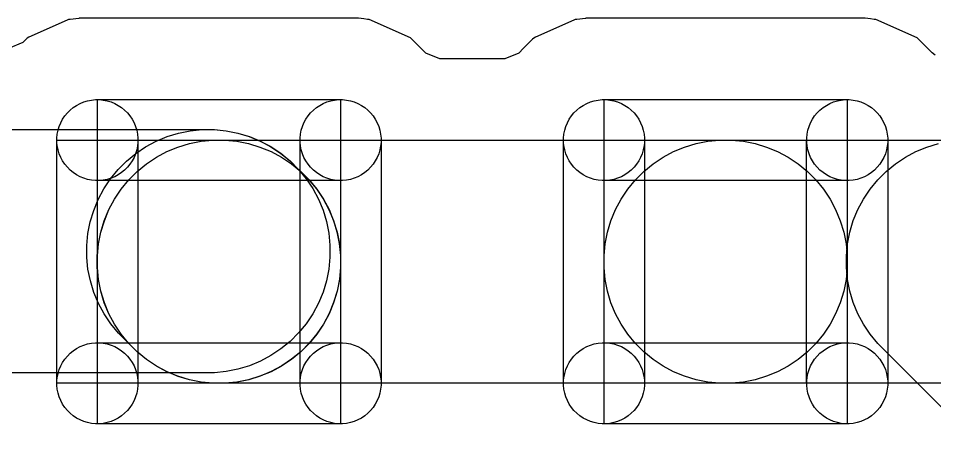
# Model space of a CAD drawing. Extents: x 124579 to 173950, y -108350 to -87650.
# Drawn here: x 142386 to 144647, y -95053 to -94028 of the extents above; entities that cross this region are included whole.
import ezdxf

# ---------------------------------------------------------------- set-up
doc = ezdxf.new("R2010")
doc.units = 0
doc.layers.add('L2D0_Cu1', color=1, linetype='CONTINUOUS')

msp = doc.modelspace()

# ---------------------------------------------------------------- linework, layer by layer
at = {"layer": 'L2D0_Cu1'}
for points in [[(144648.37, -94119.33), (144640.417, -94112.899), (144603.813, -94076.359), (144501.427, -94031.094), (144497.771, -94030.668), (144497.768, -94030.667), (144488.376, -94029.572), (144475.746, -94028.1), (143786.454, -94028.1), (143785.029, -94028.27), (143785.022, -94028.27), (143763.9, -94030.784), (143763.899, -94030.784), (143760.254, -94031.218), (143756.899, -94032.708), (143756.896, -94032.709), (143662.082, -94074.824), (143662.081, -94074.825), (143657.947, -94076.661), (143654.753, -94079.861), (143654.751, -94079.862), (143631.819, -94102.835), (143621.775, -94112.897), (143620.955, -94113.718), (143586.276, -94128.1), (143425.915, -94128.1), (143391.297, -94113.778), (143390.818, -94113.3), (143353.813, -94076.359), (143251.427, -94031.094), (143247.771, -94030.668), (143247.768, -94030.667), (143238.376, -94029.572), (143225.746, -94028.1), (142536.454, -94028.1), (142535.029, -94028.27), (142535.022, -94028.27), (142513.9, -94030.784), (142513.899, -94030.784), (142510.254, -94031.218), (142506.899, -94032.708), (142506.896, -94032.709), (142412.082, -94074.824), (142412.081, -94074.825), (142407.947, -94076.661), (142396.808, -94087.82), (142362.131, -94102.2)], [(140982.262, -94302.7), (142869.738, -94302.7), (142899.072, -94305.589), (142927.982, -94311.34), (142956.189, -94319.896), (142983.421, -94331.176), (143009.417, -94345.071), (143033.925, -94361.447), (143056.711, -94380.147), (143077.553, -94400.989), (143096.253, -94423.775), (143112.629, -94448.283), (143126.524, -94474.279), (143137.804, -94501.511), (143146.36, -94529.718), (143152.111, -94558.628), (143155, -94587.962), (143155, -94617.438), (143152.111, -94646.772), (143146.36, -94675.682), (143137.804, -94703.889), (143126.524, -94731.121), (143112.629, -94757.117), (143096.253, -94781.625), (143077.553, -94804.411), (143056.711, -94825.253), (143033.925, -94843.953), (143009.417, -94860.329), (142983.421, -94874.224), (142956.189, -94885.504), (142927.982, -94894.06), (142899.072, -94899.811), (142869.738, -94902.7), (140982.262, -94902.7)], [(144743.738, -94928.6), (144116.362, -94928.6), (144087.028, -94925.711), (144058.118, -94919.96), (144029.911, -94911.404), (144002.679, -94900.124), (143976.683, -94886.229), (143952.175, -94869.853), (143929.389, -94851.153), (143908.547, -94830.311), (143889.847, -94807.525), (143873.471, -94783.017), (143859.576, -94757.021), (143848.296, -94729.789), (143839.74, -94701.582), (143833.989, -94672.672), (143831.1, -94643.338), (143831.1, -94613.862), (143833.989, -94584.528), (143839.74, -94555.618), (143848.296, -94527.411), (143859.576, -94500.179), (143873.471, -94474.183), (143889.847, -94449.675), (143908.547, -94426.889), (143929.389, -94406.047), (143952.175, -94387.347), (143976.683, -94370.971), (144002.679, -94357.076), (144029.911, -94345.796), (144058.118, -94337.24), (144087.028, -94331.489), (144116.362, -94328.6), (144743.738, -94328.6)], [(145198.223, -95522.493), (144506.386, -94830.244), (144487.694, -94807.453), (144471.325, -94782.94), (144457.438, -94756.94), (144446.166, -94729.705), (144437.618, -94701.495), (144431.876, -94672.584), (144428.996, -94643.249), (144429.004, -94613.773), (144431.902, -94584.439), (144437.661, -94555.531), (144446.226, -94527.327), (144457.514, -94500.098), (144471.417, -94474.106), (144487.8, -94449.603), (144506.507, -94426.823), (144527.356, -94405.986), (144550.147, -94387.294), (144574.66, -94370.925), (144600.66, -94357.038), (144627.895, -94345.766), (144656.105, -94337.218)]]:
    msp.add_lwpolyline(points, dxfattribs=at)
for points in [[(142576.193, -94428.48), (142566.427, -94427.518), (142556.802, -94425.603), (142547.411, -94422.754), (142538.344, -94418.999), (142529.69, -94414.373), (142521.53, -94408.921), (142513.944, -94402.695), (142507.005, -94395.756), (142500.779, -94388.17), (142495.327, -94380.01), (142490.701, -94371.356), (142486.946, -94362.289), (142484.097, -94352.898), (142482.182, -94343.273), (142481.22, -94333.507), (142481.22, -94323.693), (142482.182, -94313.927), (142484.097, -94304.302), (142486.946, -94294.911), (142490.701, -94285.844), (142495.327, -94277.19), (142500.779, -94269.03), (142507.005, -94261.444), (142513.944, -94254.505), (142521.53, -94248.279), (142529.69, -94242.827), (142538.344, -94238.201), (142547.411, -94234.446), (142556.802, -94231.597), (142566.427, -94229.682), (142576.193, -94228.72), (142586.007, -94228.72), (142595.773, -94229.682), (142605.398, -94231.597), (142614.789, -94234.446), (142623.856, -94238.201), (142632.51, -94242.827), (142640.67, -94248.279), (142648.256, -94254.505), (142655.195, -94261.444), (142661.421, -94269.03), (142666.873, -94277.19), (142671.499, -94285.844), (142675.254, -94294.911), (142678.103, -94304.302), (142680.018, -94313.927), (142680.98, -94323.693), (142680.98, -94333.507), (142680.018, -94343.273), (142678.103, -94352.898), (142675.254, -94362.289), (142671.499, -94371.356), (142666.873, -94380.01), (142661.421, -94388.17), (142655.195, -94395.756), (142648.256, -94402.695), (142640.67, -94408.921), (142632.51, -94414.373), (142623.856, -94418.999), (142614.789, -94422.754), (142605.398, -94425.603), (142595.773, -94427.518), (142586.007, -94428.48)], [(142581.1, -94428.6), (142581.1, -94228.6), (143181.1, -94228.6), (143181.1, -94428.6)], [(143176.193, -94428.48), (143166.427, -94427.518), (143156.802, -94425.603), (143147.411, -94422.754), (143138.344, -94418.999), (143129.69, -94414.373), (143121.53, -94408.921), (143113.944, -94402.695), (143107.005, -94395.756), (143100.779, -94388.17), (143095.327, -94380.01), (143090.701, -94371.356), (143086.946, -94362.289), (143084.097, -94352.898), (143082.182, -94343.273), (143081.22, -94333.507), (143081.22, -94323.693), (143082.182, -94313.927), (143084.097, -94304.302), (143086.946, -94294.911), (143090.701, -94285.844), (143095.327, -94277.19), (143100.779, -94269.03), (143107.005, -94261.444), (143113.944, -94254.505), (143121.53, -94248.279), (143129.69, -94242.827), (143138.344, -94238.201), (143147.411, -94234.446), (143156.802, -94231.597), (143166.427, -94229.682), (143176.193, -94228.72), (143186.007, -94228.72), (143195.773, -94229.682), (143205.398, -94231.597), (143214.789, -94234.446), (143223.856, -94238.201), (143232.51, -94242.827), (143240.67, -94248.279), (143248.256, -94254.505), (143255.195, -94261.444), (143261.421, -94269.03), (143266.873, -94277.19), (143271.499, -94285.844), (143275.254, -94294.911), (143278.103, -94304.302), (143280.018, -94313.927), (143280.98, -94323.693), (143280.98, -94333.507), (143280.018, -94343.273), (143278.103, -94352.898), (143275.254, -94362.289), (143271.499, -94371.356), (143266.873, -94380.01), (143261.421, -94388.17), (143255.195, -94395.756), (143248.256, -94402.695), (143240.67, -94408.921), (143232.51, -94414.373), (143223.856, -94418.999), (143214.789, -94422.754), (143205.398, -94425.603), (143195.773, -94427.518), (143186.007, -94428.48)], [(143826.193, -94428.48), (143816.427, -94427.518), (143806.802, -94425.603), (143797.411, -94422.754), (143788.344, -94418.999), (143779.69, -94414.373), (143771.53, -94408.921), (143763.944, -94402.695), (143757.005, -94395.756), (143750.779, -94388.17), (143745.327, -94380.01), (143740.701, -94371.356), (143736.946, -94362.289), (143734.097, -94352.898), (143732.182, -94343.273), (143731.22, -94333.507), (143731.22, -94323.693), (143732.182, -94313.927), (143734.097, -94304.302), (143736.946, -94294.911), (143740.701, -94285.844), (143745.327, -94277.19), (143750.779, -94269.03), (143757.005, -94261.444), (143763.944, -94254.505), (143771.53, -94248.279), (143779.69, -94242.827), (143788.344, -94238.201), (143797.411, -94234.446), (143806.802, -94231.597), (143816.427, -94229.682), (143826.193, -94228.72), (143836.007, -94228.72), (143845.773, -94229.682), (143855.398, -94231.597), (143864.789, -94234.446), (143873.856, -94238.201), (143882.51, -94242.827), (143890.67, -94248.279), (143898.256, -94254.505), (143905.195, -94261.444), (143911.421, -94269.03), (143916.873, -94277.19), (143921.499, -94285.844), (143925.254, -94294.911), (143928.103, -94304.302), (143930.018, -94313.927), (143930.98, -94323.693), (143930.98, -94333.507), (143930.018, -94343.273), (143928.103, -94352.898), (143925.254, -94362.289), (143921.499, -94371.356), (143916.873, -94380.01), (143911.421, -94388.17), (143905.195, -94395.756), (143898.256, -94402.695), (143890.67, -94408.921), (143882.51, -94414.373), (143873.856, -94418.999), (143864.789, -94422.754), (143855.398, -94425.603), (143845.773, -94427.518), (143836.007, -94428.48)], [(143831.1, -94428.6), (143831.1, -94228.6), (144431.1, -94228.6), (144431.1, -94428.6)], [(144426.193, -94428.48), (144416.427, -94427.518), (144406.802, -94425.603), (144397.411, -94422.754), (144388.344, -94418.999), (144379.69, -94414.373), (144371.53, -94408.921), (144363.944, -94402.695), (144357.005, -94395.756), (144350.779, -94388.17), (144345.327, -94380.01), (144340.701, -94371.356), (144336.946, -94362.289), (144334.097, -94352.898), (144332.182, -94343.273), (144331.22, -94333.507), (144331.22, -94323.693), (144332.182, -94313.927), (144334.097, -94304.302), (144336.946, -94294.911), (144340.701, -94285.844), (144345.327, -94277.19), (144350.779, -94269.03), (144357.005, -94261.444), (144363.944, -94254.505), (144371.53, -94248.279), (144379.69, -94242.827), (144388.344, -94238.201), (144397.411, -94234.446), (144406.802, -94231.597), (144416.427, -94229.682), (144426.193, -94228.72), (144436.007, -94228.72), (144445.773, -94229.682), (144455.398, -94231.597), (144464.789, -94234.446), (144473.856, -94238.201), (144482.51, -94242.827), (144490.67, -94248.279), (144498.256, -94254.505), (144505.195, -94261.444), (144511.421, -94269.03), (144516.873, -94277.19), (144521.499, -94285.844), (144525.254, -94294.911), (144528.103, -94304.302), (144530.018, -94313.927), (144530.98, -94323.693), (144530.98, -94333.507), (144530.018, -94343.273), (144528.103, -94352.898), (144525.254, -94362.289), (144521.499, -94371.356), (144516.873, -94380.01), (144511.421, -94388.17), (144505.195, -94395.756), (144498.256, -94402.695), (144490.67, -94408.921), (144482.51, -94414.373), (144473.856, -94418.999), (144464.789, -94422.754), (144455.398, -94425.603), (144445.773, -94427.518), (144436.007, -94428.48)], [(142866.84, -94928.628), (142837.5, -94925.795), (142808.58, -94920.1), (142780.356, -94911.598), (142753.102, -94900.371), (142727.08, -94886.526), (142702.54, -94870.197), (142679.719, -94851.542), (142632.836, -94804.839), (142614.092, -94782.09), (142597.669, -94757.613), (142583.724, -94731.644), (142572.392, -94704.434), (142563.781, -94676.243), (142557.975, -94647.345), (142555.029, -94618.016), (142554.972, -94588.54), (142557.805, -94559.2), (142563.5, -94530.28), (142572.002, -94502.056), (142583.229, -94474.802), (142597.074, -94448.78), (142613.403, -94424.24), (142632.058, -94401.419), (142652.861, -94380.536), (142675.61, -94361.792), (142700.087, -94345.369), (142726.056, -94331.424), (142753.266, -94320.092), (142781.457, -94311.481), (142810.355, -94305.675), (142839.684, -94302.729), (142869.16, -94302.672), (142898.5, -94305.505), (142927.42, -94311.2), (142955.644, -94319.702), (142982.898, -94330.929), (143008.92, -94344.774), (143033.46, -94361.103), (143056.281, -94379.758), (143103.164, -94426.461), (143121.908, -94449.21), (143138.331, -94473.687), (143152.276, -94499.656), (143163.608, -94526.866), (143172.219, -94555.057), (143178.025, -94583.955), (143180.971, -94613.284), (143181.028, -94642.76), (143178.195, -94672.1), (143172.5, -94701.02), (143163.998, -94729.244), (143152.771, -94756.498), (143138.926, -94782.52), (143122.597, -94807.06), (143103.942, -94829.881), (143083.139, -94850.764), (143060.39, -94869.508), (143035.913, -94885.931), (143009.944, -94899.876), (142982.734, -94911.208), (142954.543, -94919.819), (142925.645, -94925.625), (142896.316, -94928.571)], [(142481.1, -94928.6), (142481.1, -94328.6), (142681.1, -94328.6), (142681.1, -94928.6)], [(142866.262, -94928.6), (142836.928, -94925.711), (142808.018, -94919.96), (142779.811, -94911.404), (142752.579, -94900.124), (142726.583, -94886.229), (142702.075, -94869.853), (142679.289, -94851.153), (142658.447, -94830.311), (142639.747, -94807.525), (142623.371, -94783.017), (142609.476, -94757.021), (142598.196, -94729.789), (142589.64, -94701.582), (142583.889, -94672.672), (142581, -94643.338), (142581, -94613.862), (142583.889, -94584.528), (142589.64, -94555.618), (142598.196, -94527.411), (142609.476, -94500.179), (142623.371, -94474.183), (142639.747, -94449.675), (142658.447, -94426.889), (142679.289, -94406.047), (142702.075, -94387.347), (142726.583, -94370.971), (142752.579, -94357.076), (142779.811, -94345.796), (142808.018, -94337.24), (142836.928, -94331.489), (142866.262, -94328.6), (142895.838, -94328.6), (142925.172, -94331.489), (142954.082, -94337.24), (142982.289, -94345.796), (143009.521, -94357.076), (143035.517, -94370.971), (143060.025, -94387.347), (143082.811, -94406.047), (143103.653, -94426.889), (143122.353, -94449.675), (143138.729, -94474.183), (143152.624, -94500.179), (143163.904, -94527.411), (143172.46, -94555.618), (143178.211, -94584.528), (143181.1, -94613.862), (143181.1, -94643.338), (143178.211, -94672.672), (143172.46, -94701.582), (143163.904, -94729.789), (143152.624, -94757.021), (143138.729, -94783.017), (143122.353, -94807.525), (143103.653, -94830.311), (143082.811, -94851.153), (143060.025, -94869.853), (143035.517, -94886.229), (143009.521, -94900.124), (142982.289, -94911.404), (142954.082, -94919.96), (142925.172, -94925.711), (142895.838, -94928.6)], [(142866.362, -94928.6), (142837.028, -94925.711), (142808.118, -94919.96), (142779.911, -94911.404), (142752.679, -94900.124), (142726.683, -94886.229), (142702.175, -94869.853), (142679.389, -94851.153), (142658.547, -94830.311), (142639.847, -94807.525), (142623.471, -94783.017), (142609.576, -94757.021), (142598.296, -94729.789), (142589.74, -94701.582), (142583.989, -94672.672), (142581.1, -94643.338), (142581.1, -94613.862), (142583.989, -94584.528), (142589.74, -94555.618), (142598.296, -94527.411), (142609.576, -94500.179), (142623.471, -94474.183), (142639.847, -94449.675), (142658.547, -94426.889), (142679.389, -94406.047), (142702.175, -94387.347), (142726.683, -94370.971), (142752.679, -94357.076), (142779.911, -94345.796), (142808.118, -94337.24), (142837.028, -94331.489), (142866.362, -94328.6), (144145.838, -94328.6), (144175.172, -94331.489), (144204.082, -94337.24), (144232.289, -94345.796), (144259.521, -94357.076), (144285.517, -94370.971), (144310.025, -94387.347), (144332.811, -94406.047), (144353.653, -94426.889), (144372.353, -94449.675), (144388.729, -94474.183), (144402.624, -94500.179), (144413.904, -94527.411), (144422.46, -94555.618), (144428.211, -94584.528), (144431.1, -94613.862), (144431.1, -94643.338), (144428.211, -94672.672), (144422.46, -94701.582), (144413.904, -94729.789), (144402.624, -94757.021), (144388.729, -94783.017), (144372.353, -94807.525), (144353.653, -94830.311), (144332.811, -94851.153), (144310.025, -94869.853), (144285.517, -94886.229), (144259.521, -94900.124), (144232.289, -94911.404), (144204.082, -94919.96), (144175.172, -94925.711), (144145.838, -94928.6)], [(142581.1, -94928.6), (142581.1, -94328.6), (143181.1, -94328.6), (143181.1, -94928.6)], [(143081.1, -94928.6), (143081.1, -94328.6), (143281.1, -94328.6), (143281.1, -94928.6)], [(143731.1, -94928.6), (143731.1, -94328.6), (143931.1, -94328.6), (143931.1, -94928.6)], [(143831.1, -94928.6), (143831.1, -94328.6), (144431.1, -94328.6), (144431.1, -94928.6)], [(144331.1, -94928.6), (144331.1, -94328.6), (144531.1, -94328.6), (144531.1, -94928.6)], [(142576.193, -95028.48), (142566.427, -95027.518), (142556.802, -95025.603), (142547.411, -95022.754), (142538.344, -95018.999), (142529.69, -95014.373), (142521.53, -95008.921), (142513.944, -95002.695), (142507.005, -94995.756), (142500.779, -94988.17), (142495.327, -94980.01), (142490.701, -94971.356), (142486.946, -94962.289), (142484.097, -94952.898), (142482.182, -94943.273), (142481.22, -94933.507), (142481.22, -94923.693), (142482.182, -94913.927), (142484.097, -94904.302), (142486.946, -94894.911), (142490.701, -94885.844), (142495.327, -94877.19), (142500.779, -94869.03), (142507.005, -94861.444), (142513.944, -94854.505), (142521.53, -94848.279), (142529.69, -94842.827), (142538.344, -94838.201), (142547.411, -94834.446), (142556.802, -94831.597), (142566.427, -94829.682), (142576.193, -94828.72), (142586.007, -94828.72), (142595.773, -94829.682), (142605.398, -94831.597), (142614.789, -94834.446), (142623.856, -94838.201), (142632.51, -94842.827), (142640.67, -94848.279), (142648.256, -94854.505), (142655.195, -94861.444), (142661.421, -94869.03), (142666.873, -94877.19), (142671.499, -94885.844), (142675.254, -94894.911), (142678.103, -94904.302), (142680.018, -94913.927), (142680.98, -94923.693), (142680.98, -94933.507), (142680.018, -94943.273), (142678.103, -94952.898), (142675.254, -94962.289), (142671.499, -94971.356), (142666.873, -94980.01), (142661.421, -94988.17), (142655.195, -94995.756), (142648.256, -95002.695), (142640.67, -95008.921), (142632.51, -95014.373), (142623.856, -95018.999), (142614.789, -95022.754), (142605.398, -95025.603), (142595.773, -95027.518), (142586.007, -95028.48)], [(142581.1, -95028.6), (142581.1, -94828.6), (143181.1, -94828.6), (143181.1, -95028.6)], [(143176.193, -95028.48), (143166.427, -95027.518), (143156.802, -95025.603), (143147.411, -95022.754), (143138.344, -95018.999), (143129.69, -95014.373), (143121.53, -95008.921), (143113.944, -95002.695), (143107.005, -94995.756), (143100.779, -94988.17), (143095.327, -94980.01), (143090.701, -94971.356), (143086.946, -94962.289), (143084.097, -94952.898), (143082.182, -94943.273), (143081.22, -94933.507), (143081.22, -94923.693), (143082.182, -94913.927), (143084.097, -94904.302), (143086.946, -94894.911), (143090.701, -94885.844), (143095.327, -94877.19), (143100.779, -94869.03), (143107.005, -94861.444), (143113.944, -94854.505), (143121.53, -94848.279), (143129.69, -94842.827), (143138.344, -94838.201), (143147.411, -94834.446), (143156.802, -94831.597), (143166.427, -94829.682), (143176.193, -94828.72), (143186.007, -94828.72), (143195.773, -94829.682), (143205.398, -94831.597), (143214.789, -94834.446), (143223.856, -94838.201), (143232.51, -94842.827), (143240.67, -94848.279), (143248.256, -94854.505), (143255.195, -94861.444), (143261.421, -94869.03), (143266.873, -94877.19), (143271.499, -94885.844), (143275.254, -94894.911), (143278.103, -94904.302), (143280.018, -94913.927), (143280.98, -94923.693), (143280.98, -94933.507), (143280.018, -94943.273), (143278.103, -94952.898), (143275.254, -94962.289), (143271.499, -94971.356), (143266.873, -94980.01), (143261.421, -94988.17), (143255.195, -94995.756), (143248.256, -95002.695), (143240.67, -95008.921), (143232.51, -95014.373), (143223.856, -95018.999), (143214.789, -95022.754), (143205.398, -95025.603), (143195.773, -95027.518), (143186.007, -95028.48)], [(143826.193, -95028.48), (143816.427, -95027.518), (143806.802, -95025.603), (143797.411, -95022.754), (143788.344, -95018.999), (143779.69, -95014.373), (143771.53, -95008.921), (143763.944, -95002.695), (143757.005, -94995.756), (143750.779, -94988.17), (143745.327, -94980.01), (143740.701, -94971.356), (143736.946, -94962.289), (143734.097, -94952.898), (143732.182, -94943.273), (143731.22, -94933.507), (143731.22, -94923.693), (143732.182, -94913.927), (143734.097, -94904.302), (143736.946, -94894.911), (143740.701, -94885.844), (143745.327, -94877.19), (143750.779, -94869.03), (143757.005, -94861.444), (143763.944, -94854.505), (143771.53, -94848.279), (143779.69, -94842.827), (143788.344, -94838.201), (143797.411, -94834.446), (143806.802, -94831.597), (143816.427, -94829.682), (143826.193, -94828.72), (143836.007, -94828.72), (143845.773, -94829.682), (143855.398, -94831.597), (143864.789, -94834.446), (143873.856, -94838.201), (143882.51, -94842.827), (143890.67, -94848.279), (143898.256, -94854.505), (143905.195, -94861.444), (143911.421, -94869.03), (143916.873, -94877.19), (143921.499, -94885.844), (143925.254, -94894.911), (143928.103, -94904.302), (143930.018, -94913.927), (143930.98, -94923.693), (143930.98, -94933.507), (143930.018, -94943.273), (143928.103, -94952.898), (143925.254, -94962.289), (143921.499, -94971.356), (143916.873, -94980.01), (143911.421, -94988.17), (143905.195, -94995.756), (143898.256, -95002.695), (143890.67, -95008.921), (143882.51, -95014.373), (143873.856, -95018.999), (143864.789, -95022.754), (143855.398, -95025.603), (143845.773, -95027.518), (143836.007, -95028.48)], [(143831.1, -95028.6), (143831.1, -94828.6), (144431.1, -94828.6), (144431.1, -95028.6)], [(144426.193, -95028.48), (144416.427, -95027.518), (144406.802, -95025.603), (144397.411, -95022.754), (144388.344, -95018.999), (144379.69, -95014.373), (144371.53, -95008.921), (144363.944, -95002.695), (144357.005, -94995.756), (144350.779, -94988.17), (144345.327, -94980.01), (144340.701, -94971.356), (144336.946, -94962.289), (144334.097, -94952.898), (144332.182, -94943.273), (144331.22, -94933.507), (144331.22, -94923.693), (144332.182, -94913.927), (144334.097, -94904.302), (144336.946, -94894.911), (144340.701, -94885.844), (144345.327, -94877.19), (144350.779, -94869.03), (144357.005, -94861.444), (144363.944, -94854.505), (144371.53, -94848.279), (144379.69, -94842.827), (144388.344, -94838.201), (144397.411, -94834.446), (144406.802, -94831.597), (144416.427, -94829.682), (144426.193, -94828.72), (144436.007, -94828.72), (144445.773, -94829.682), (144455.398, -94831.597), (144464.789, -94834.446), (144473.856, -94838.201), (144482.51, -94842.827), (144490.67, -94848.279), (144498.256, -94854.505), (144505.195, -94861.444), (144511.421, -94869.03), (144516.873, -94877.19), (144521.499, -94885.844), (144525.254, -94894.911), (144528.103, -94904.302), (144530.018, -94913.927), (144530.98, -94923.693), (144530.98, -94933.507), (144530.018, -94943.273), (144528.103, -94952.898), (144525.254, -94962.289), (144521.499, -94971.356), (144516.873, -94980.01), (144511.421, -94988.17), (144505.195, -94995.756), (144498.256, -95002.695), (144490.67, -95008.921), (144482.51, -95014.373), (144473.856, -95018.999), (144464.789, -95022.754), (144455.398, -95025.603), (144445.773, -95027.518), (144436.007, -95028.48)]]:
    msp.add_lwpolyline(points, close=True, dxfattribs=at)

doc.saveas('drawing.dxf')
